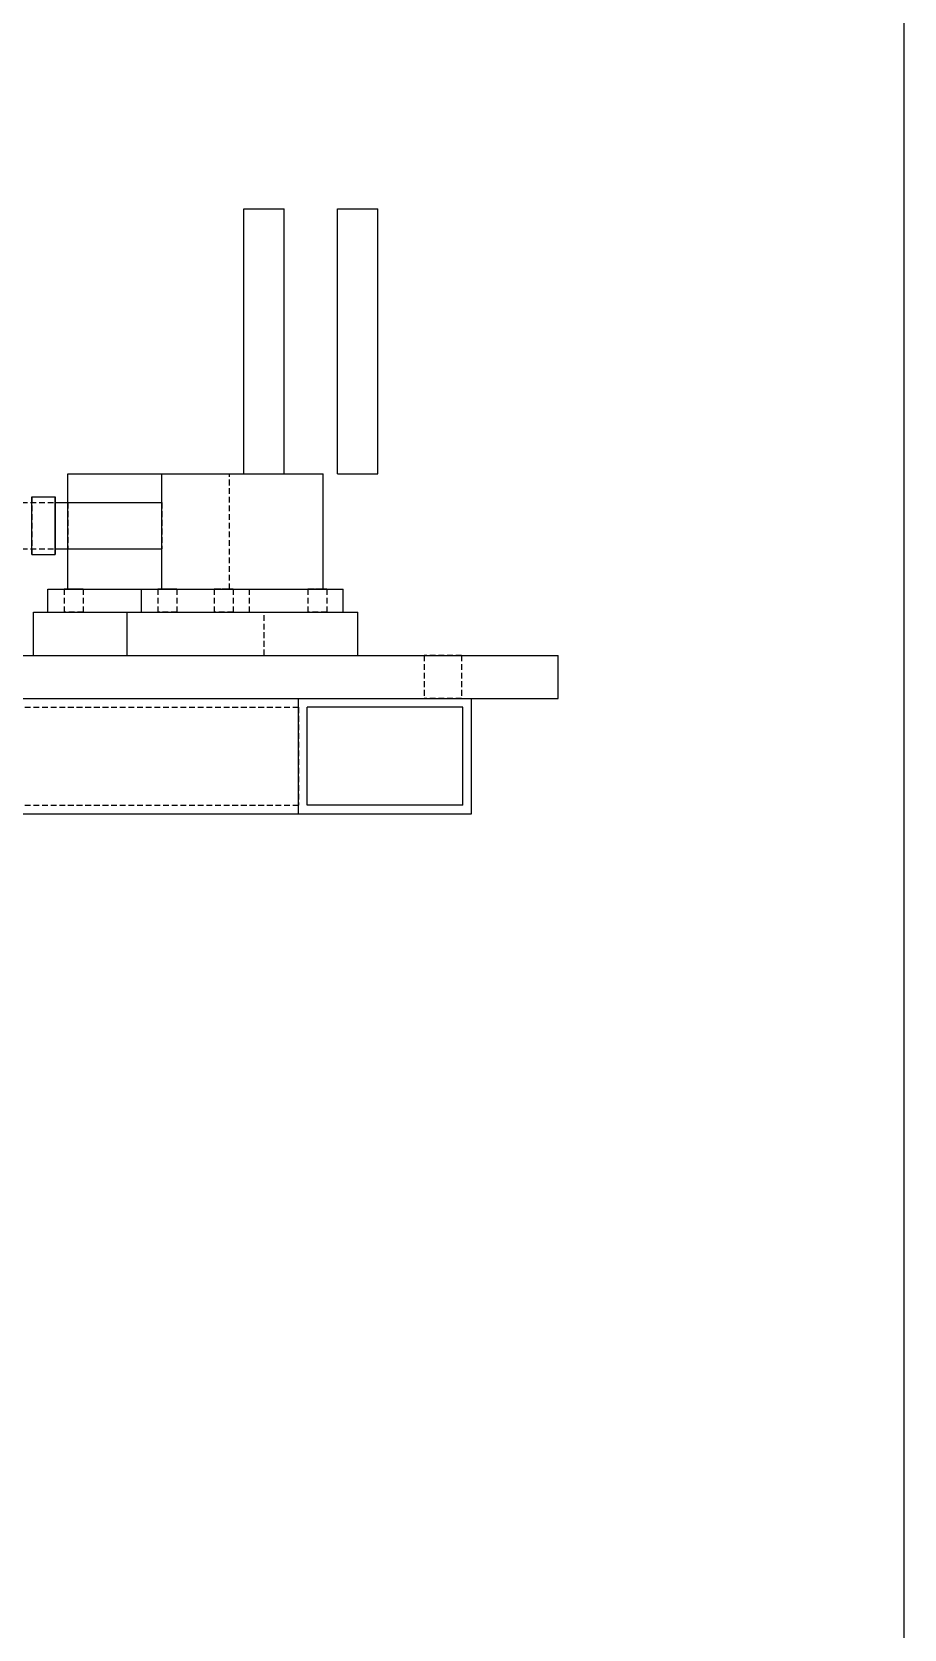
# Model space of a CAD drawing. Header units: metres. Extents: x -200 to 3000, y -1652 to 380.
# Drawn here: x 2698 to 3000, y -1098 to -544 of the extents above; entities that cross this region are included whole.
import ezdxf

# ---------------------------------------------------------------- set-up
doc = ezdxf.new("R2010")
doc.units = ezdxf.units.M
doc.linetypes.add('DASHED2', pattern=[3, 2, -1])
for name, color, linetype in [('GIZLI', 8, 'DASHED2'), ('GORUNEN', 7, 'Continuous'), ('SINIR', 1, 'Continuous')]:
    doc.layers.add(name, color=color, linetype=linetype)

msp = doc.modelspace()

# ---------------------------------------------------------------- linework, layer by layer
at = {"layer": 'GIZLI'}
for points in [[(2771, -697), (2771, -605)], [(2771, -605), (2785, -605)], [(2771, -697), (2771, -605)], [(2771, -605), (2785, -605)], [(2771, -697), (2771, -605)], [(2771, -605), (2785, -605)], [(2785, -697), (2785, -605)], [(2785, -697), (2785, -605)], [(2785, -697), (2785, -605)], [(2803.5, -697), (2803.5, -605)], [(2803.5, -605), (2817.5, -605)], [(2817.5, -697), (2817.5, -605)], [(2710, -737), (2710, -697)], [(2710, -737), (2710, -697)], [(2710, -697), (2766, -697)], [(2710, -697), (2766, -697)], [(2710, -737), (2710, -697)], [(2710, -697), (2766, -697)], [(2742.5, -697), (2766, -697)], [(2742.5, -737), (2742.5, -697)], [(2742.5, -697), (2798.5, -697)], [(2766, -737), (2766, -697)], [(2766, -737), (2766, -697)], [(2766, -737), (2766, -697)], [(2766, -737), (2766, -697)], [(2771, -697), (2785, -697)], [(2771, -697), (2785, -697)], [(2771, -697), (2785, -697)], [(2771, -697), (2785, -697)], [(2798.5, -737), (2798.5, -697)], [(2803.5, -697), (2817.5, -697)], [(2658, -707), (2710, -707)], [(2658, -707), (2710, -707)], [(2697.5, -705), (2697.5, -725)], [(2705.5, -705), (2705.5, -725)], [(2705.5, -715), (2705.5, -707)], [(2705.5, -707), (2705.5, -723)], [(2710, -715), (2710, -707)], [(2710, -707), (2710, -723)], [(2710, -715), (2710, -707)], [(2710, -707), (2710, -723)], [(2710, -723), (2710, -707)], [(2742.5, -715), (2742.5, -707)], [(2742.5, -707), (2742.5, -723)], [(2705.5, -723), (2705.5, -715)], [(2710, -723), (2710, -715)], [(2710, -723), (2710, -715)], [(2742.5, -723), (2742.5, -715)], [(2658, -723), (2710, -723)], [(2658, -723), (2705.5, -723)], [(2703, -737), (2773, -737)], [(2703, -737), (2773, -737)], [(2703, -745), (2703, -737)], [(2703, -745), (2703, -737)], [(2703, -737), (2773, -737)], [(2703, -745), (2703, -737)], [(2710, -737), (2708.7, -737)], [(2708.7, -737), (2710, -737)], [(2710, -737), (2708.7, -737)], [(2708.7, -737), (2710, -737)], [(2710, -737), (2708.7, -737)], [(2708.7, -737), (2710, -737)], [(2710, -737), (2708.7, -737)], [(2708.7, -737), (2710, -737)], [(2708.7, -737), (2708.7, -745)], [(2708.7, -737), (2708.7, -745)], [(2708.7, -737), (2708.7, -745)], [(2708.7, -737), (2708.7, -745)], [(2710, -737), (2710.625, -737)], [(2710, -737), (2710.625, -737)], [(2715.3, -737), (2710, -737)], [(2710, -737), (2710.625, -737)], [(2710, -737), (2712, -737)], [(2710.625, -737), (2710, -737)], [(2710, -737), (2710.625, -737)], [(2710, -737), (2710.625, -737)], [(2715.3, -737), (2710, -737)], [(2710, -737), (2710.625, -737)], [(2710, -737), (2712, -737)], [(2710.625, -737), (2710, -737)], [(2710.625, -737), (2712, -737)], [(2713.375, -737), (2710.625, -737)], [(2710.625, -737), (2713.375, -737)], [(2710.625, -737), (2713.375, -737)], [(2710.625, -737), (2712, -737)], [(2713.375, -737), (2710.625, -737)], [(2710.625, -737), (2713.375, -737)], [(2710.625, -737), (2713.375, -737)], [(2712, -737), (2713.375, -737)], [(2712, -737), (2715.3, -737)], [(2712, -737), (2713.375, -737)], [(2712, -737), (2715.3, -737)], [(2713.375, -737), (2762.625, -737)], [(2713.375, -737), (2762.625, -737)], [(2713.375, -737), (2715.3, -737)], [(2715.3, -737), (2713.375, -737)], [(2713.375, -737), (2762.625, -737)], [(2713.375, -737), (2762.625, -737)], [(2713.375, -737), (2715.3, -737)], [(2715.3, -737), (2713.375, -737)], [(2715.3, -737), (2715.3, -745)], [(2715.3, -737), (2715.3, -745)], [(2715.3, -737), (2715.3, -745)], [(2715.3, -737), (2715.3, -745)], [(2735.5, -737), (2773, -737)], [(2735.5, -737), (2805.5, -737)], [(2735.5, -745), (2735.5, -737)], [(2742.5, -737), (2741.2, -737)], [(2741.2, -737), (2742.5, -737)], [(2742.5, -737), (2741.2, -737)], [(2741.2, -737), (2742.5, -737)], [(2741.2, -737), (2741.2, -745)], [(2741.2, -737), (2741.2, -745)], [(2742.5, -737), (2743.125, -737)], [(2742.5, -737), (2743.125, -737)], [(2747.8, -737), (2742.5, -737)], [(2742.5, -737), (2743.125, -737)], [(2742.5, -737), (2744.5, -737)], [(2743.125, -737), (2742.5, -737)], [(2743.125, -737), (2744.5, -737)], [(2745.875, -737), (2743.125, -737)], [(2743.125, -737), (2745.875, -737)], [(2743.125, -737), (2745.875, -737)], [(2744.5, -737), (2745.875, -737)], [(2744.5, -737), (2747.8, -737)], [(2745.875, -737), (2795.125, -737)], [(2745.875, -737), (2795.125, -737)], [(2745.875, -737), (2747.8, -737)], [(2747.8, -737), (2745.875, -737)], [(2747.8, -737), (2747.8, -745)], [(2747.8, -737), (2747.8, -745)], [(2762.625, -737), (2760.7, -737)], [(2760.7, -737), (2764, -737)], [(2766, -737), (2760.7, -737)], [(2760.7, -737), (2762.625, -737)], [(2762.625, -737), (2760.7, -737)], [(2760.7, -737), (2764, -737)], [(2766, -737), (2760.7, -737)], [(2760.7, -737), (2762.625, -737)], [(2760.7, -737), (2760.7, -745)], [(2760.7, -737), (2760.7, -745)], [(2760.7, -737), (2760.7, -745)], [(2760.7, -737), (2760.7, -745)], [(2765.375, -737), (2762.625, -737)], [(2762.625, -737), (2764, -737)], [(2762.625, -737), (2765.375, -737)], [(2762.625, -737), (2765.375, -737)], [(2765.375, -737), (2762.625, -737)], [(2762.625, -737), (2764, -737)], [(2762.625, -737), (2765.375, -737)], [(2762.625, -737), (2765.375, -737)], [(2764, -737), (2765.375, -737)], [(2764, -737), (2766, -737)], [(2764, -737), (2765.375, -737)], [(2764, -737), (2766, -737)], [(2765.375, -737), (2766, -737)], [(2765.375, -737), (2766, -737)], [(2766, -737), (2765.375, -737)], [(2765.375, -737), (2766, -737)], [(2765.375, -737), (2766, -737)], [(2765.375, -737), (2766, -737)], [(2766, -737), (2765.375, -737)], [(2765.375, -737), (2766, -737)], [(2766, -737), (2767.3, -737)], [(2767.3, -737), (2766, -737)], [(2766, -737), (2767.3, -737)], [(2767.3, -737), (2766, -737)], [(2766, -737), (2767.3, -737)], [(2767.3, -737), (2766, -737)], [(2766, -737), (2767.3, -737)], [(2767.3, -737), (2766, -737)], [(2767.3, -737), (2767.3, -745)], [(2767.3, -737), (2767.3, -745)], [(2767.3, -737), (2767.3, -745)], [(2767.3, -737), (2767.3, -745)], [(2773, -745), (2773, -737)], [(2773, -745), (2773, -737)], [(2773, -745), (2773, -737)], [(2773, -745), (2773, -737)], [(2795.125, -737), (2793.2, -737)], [(2793.2, -737), (2796.5, -737)], [(2798.5, -737), (2793.2, -737)], [(2793.2, -737), (2795.125, -737)], [(2793.2, -737), (2793.2, -745)], [(2793.2, -737), (2793.2, -745)], [(2797.875, -737), (2795.125, -737)], [(2795.125, -737), (2796.5, -737)], [(2795.125, -737), (2797.875, -737)], [(2795.125, -737), (2797.875, -737)], [(2796.5, -737), (2797.875, -737)], [(2796.5, -737), (2798.5, -737)], [(2797.875, -737), (2798.5, -737)], [(2797.875, -737), (2798.5, -737)], [(2798.5, -737), (2797.875, -737)], [(2797.875, -737), (2798.5, -737)], [(2798.5, -737), (2799.8, -737)], [(2799.8, -737), (2798.5, -737)], [(2798.5, -737), (2799.8, -737)], [(2799.8, -737), (2798.5, -737)], [(2799.8, -737), (2799.8, -745)], [(2799.8, -737), (2799.8, -745)], [(2805.5, -745), (2805.5, -737)], [(2698, -745), (2778, -745)], [(2698, -745), (2778, -745)], [(2698, -760), (2698, -745)], [(2698, -760), (2698, -745)], [(2698, -745), (2778, -745)], [(2698, -760), (2698, -745)], [(2703, -745), (2773, -745)], [(2703, -745), (2773, -745)], [(2703, -745), (2773, -745)], [(2703, -745), (2773, -745)], [(2715.3, -745), (2708.7, -745)], [(2708.7, -745), (2712, -745)], [(2715.3, -745), (2708.7, -745)], [(2708.7, -745), (2712, -745)], [(2715.3, -745), (2708.7, -745)], [(2708.7, -745), (2712, -745)], [(2715.3, -745), (2708.7, -745)], [(2708.7, -745), (2712, -745)], [(2712, -745), (2715.3, -745)], [(2712, -745), (2715.3, -745)], [(2712, -745), (2715.3, -745)], [(2712, -745), (2715.3, -745)], [(2730.5, -745), (2778, -745)], [(2730.5, -745), (2810.5, -745)], [(2730.5, -760), (2730.5, -745)], [(2735.5, -745), (2805.5, -745)], [(2735.5, -745), (2805.5, -745)], [(2747.8, -745), (2741.2, -745)], [(2741.2, -745), (2744.5, -745)], [(2747.8, -745), (2741.2, -745)], [(2741.2, -745), (2744.5, -745)], [(2744.5, -745), (2747.8, -745)], [(2744.5, -745), (2747.8, -745)], [(2767.3, -745), (2760.7, -745)], [(2760.7, -745), (2764, -745)], [(2767.3, -745), (2760.7, -745)], [(2760.7, -745), (2764, -745)], [(2767.3, -745), (2760.7, -745)], [(2760.7, -745), (2764, -745)], [(2767.3, -745), (2760.7, -745)], [(2760.7, -745), (2764, -745)], [(2764, -745), (2767.3, -745)], [(2764, -745), (2767.3, -745)], [(2764, -745), (2767.3, -745)], [(2764, -745), (2767.3, -745)], [(2778, -760), (2778, -745)], [(2778, -760), (2778, -745)], [(2778, -760), (2778, -745)], [(2778, -760), (2778, -745)], [(2799.8, -745), (2793.2, -745)], [(2793.2, -745), (2796.5, -745)], [(2799.8, -745), (2793.2, -745)], [(2793.2, -745), (2796.5, -745)], [(2796.5, -745), (2799.8, -745)], [(2796.5, -745), (2799.8, -745)], [(2810.5, -760), (2810.5, -745)], [(2320, -760), (2880, -760)], [(2698, -760), (2778, -760)], [(2698, -760), (2778, -760)], [(2698, -760), (2778, -760)], [(2698, -760), (2778, -760)], [(2730.5, -760), (2810.5, -760)], [(2730.5, -760), (2810.5, -760)], [(2846.5, -760), (2833.5, -760)], [(2833.5, -760), (2840, -760)], [(2846.5, -760), (2833.5, -760)], [(2833.5, -760), (2840, -760)], [(2846.5, -760), (2833.5, -760)], [(2833.5, -760), (2840, -760)], [(2833.5, -760), (2833.5, -775)], [(2833.5, -760), (2833.5, -775)], [(2833.5, -760), (2833.5, -775)], [(2840, -760), (2846.5, -760)], [(2840, -760), (2846.5, -760)], [(2840, -760), (2846.5, -760)], [(2846.5, -760), (2846.5, -775)], [(2846.5, -760), (2846.5, -775)], [(2846.5, -760), (2846.5, -775)], [(2880, -775), (2880, -760)], [(2320, -775), (2880, -775)], [(2410, -775), (2790, -775)], [(2410, -775), (2790, -775)], [(2410, -775), (2790, -775)], [(2410, -775), (2790, -775)], [(2410, -775), (2790, -775)], [(2410, -775), (2790, -775)], [(2790, -815), (2790, -775)], [(2790, -775), (2850, -775)], [(2790, -775), (2850, -775)], [(2790, -815), (2790, -775)], [(2790, -815), (2790, -775)], [(2790, -815), (2790, -775)], [(2790, -815), (2790, -775)], [(2790, -815), (2790, -775)], [(2790, -815), (2790, -775)], [(2846.5, -775), (2833.5, -775)], [(2833.5, -775), (2840, -775)], [(2846.5, -775), (2833.5, -775)], [(2833.5, -775), (2840, -775)], [(2846.5, -775), (2833.5, -775)], [(2833.5, -775), (2840, -775)], [(2840, -775), (2846.5, -775)], [(2840, -775), (2846.5, -775)], [(2840, -775), (2846.5, -775)], [(2850, -815), (2850, -775)], [(2410, -778), (2790, -778)], [(2410, -778), (2790, -778)], [(2410, -778), (2790, -778)], [(2410, -778), (2790, -778)], [(2410, -778), (2790, -778)], [(2410, -778), (2790, -778)], [(2790, -778), (2790, -812)], [(2790, -778), (2790, -812)], [(2790, -778), (2790, -812)], [(2790, -778), (2790, -812)], [(2790, -778), (2790, -812)], [(2790, -778), (2790, -812)], [(2847, -778), (2793, -778)], [(2793, -812), (2793, -778)], [(2847, -812), (2847, -778)], [(2410, -812), (2790, -812)], [(2410, -812), (2790, -812)], [(2410, -812), (2790, -812)], [(2410, -812), (2790, -812)], [(2410, -812), (2790, -812)], [(2410, -812), (2790, -812)], [(2847, -812), (2793, -812)], [(2410, -815), (2790, -815)], [(2410, -815), (2790, -815)], [(2410, -815), (2790, -815)], [(2410, -815), (2790, -815)], [(2410, -815), (2790, -815)], [(2790, -815), (2850, -815)]]:
    msp.add_lwpolyline(points, dxfattribs=at)
at = {"layer": 'GORUNEN'}
for points in [[(2771, -697), (2771, -605)], [(2771, -605), (2785, -605)], [(2785, -697), (2785, -605)], [(2803.5, -697), (2803.5, -605)], [(2803.5, -605), (2817.5, -605)], [(2817.5, -697), (2817.5, -605)], [(2710, -707), (2710, -697)], [(2710, -697), (2742.5, -697)], [(2742.5, -737), (2742.5, -697)], [(2742.5, -697), (2798.5, -697)], [(2798.5, -737), (2798.5, -697)], [(2803.5, -697), (2817.5, -697)], [(2697.5, -715), (2697.5, -705)], [(2697.5, -705), (2705.5, -705)], [(2705.5, -715), (2705.5, -705)], [(2705.5, -707), (2742.5, -707)], [(2697.5, -725), (2697.5, -715)], [(2705.5, -725), (2705.5, -715)], [(2697.5, -725), (2705.5, -725)], [(2705.5, -723), (2710, -723)], [(2705.5, -723), (2742.5, -723)], [(2710, -737), (2710, -723)], [(2703, -737), (2735.5, -737)], [(2703, -745), (2703, -737)], [(2735.5, -737), (2805.5, -737)], [(2735.5, -745), (2735.5, -737)], [(2805.5, -745), (2805.5, -737)], [(2698, -745), (2730.5, -745)], [(2698, -760), (2698, -745)], [(2730.5, -745), (2810.5, -745)], [(2730.5, -760), (2730.5, -745)], [(2810.5, -760), (2810.5, -745)], [(2320, -760), (2880, -760)], [(2880, -775), (2880, -760)], [(2320, -775), (2880, -775)], [(2790, -815), (2790, -775)], [(2850, -815), (2850, -775)], [(2847, -778), (2793, -778)], [(2793, -812), (2793, -778)], [(2847, -812), (2847, -778)], [(2847, -812), (2793, -812)], [(2410, -815), (2790, -815)], [(2790, -815), (2850, -815)]]:
    msp.add_lwpolyline(points, dxfattribs=at)
at = {"layer": 'SINIR'}
msp.add_lwpolyline([(-200, -1652), (3000, -1652), (3000, 380), (-200, 380)], close=True, dxfattribs=at)

doc.saveas('drawing.dxf')
